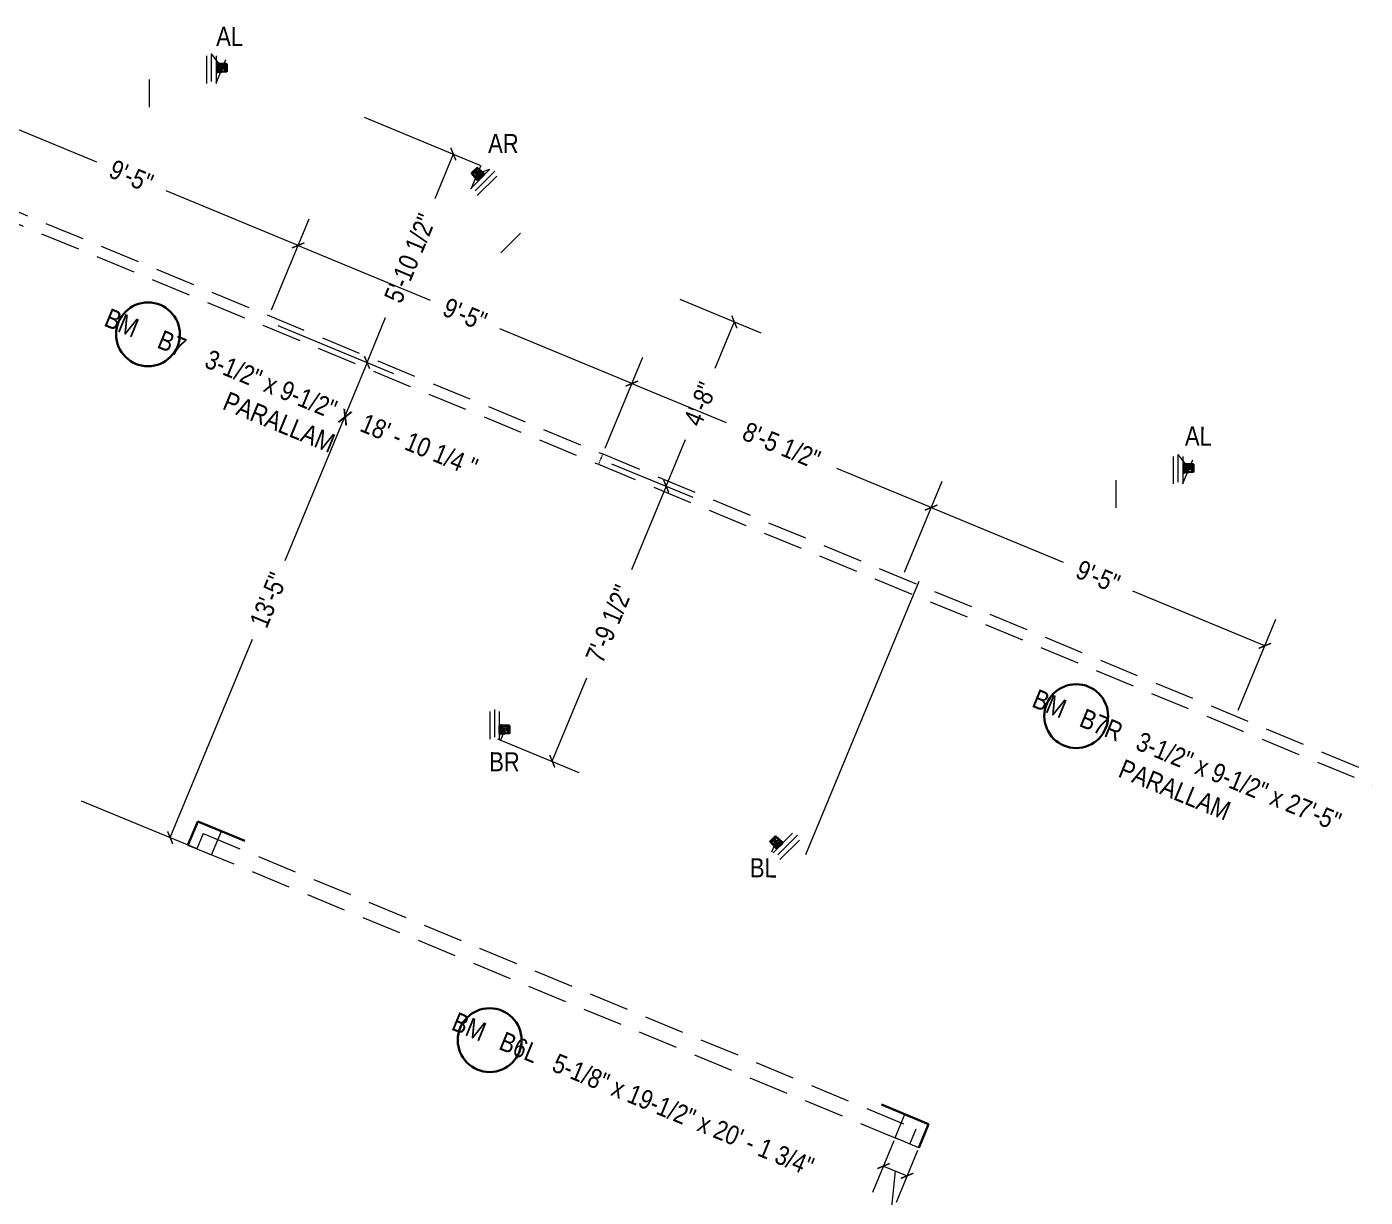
# Model space of a CAD drawing. Header units: inches. Extents: x 23376 to 25615, y 13129 to 14827.
# Drawn here: x 24204.5 to 24623.8, y 13481.9 to 13848.5 of the extents above; entities that cross this region are included whole.
import ezdxf

# ---------------------------------------------------------------- set-up
doc = ezdxf.new("R2010")
doc.units = ezdxf.units.IN
doc.header["$MEASUREMENT"] = 0
doc.linetypes.add('HIDDEN', pattern=[0.375, 0.25, -0.125])
for name, color, linetype, lineweight in [('BEAM SEAT', 7, 'Continuous', 20), ('BEAMS TEXT', 3, 'Continuous', 20), ('FLOOR BEAMS', 3, 'HIDDEN', 20), ('FOUNDATION', 7, 'Continuous', 30)]:
    doc.layers.add(name, color=color, linetype=linetype, lineweight=lineweight)
doc.layers.add('DIMENSIONS', color=3, linetype='Continuous')
doc.layers.add('DIMENSIONS @ 1', color=3, linetype='Continuous')
doc.styles.add('ARCHENTLTD', font='technical.ttf', dxfattribs={"height": 6})
doc.dimstyles.new('ARCHENTLTD', dxfattribs={"dimscale": 0.05, "dimtxt": 6, "dimasz": 3, "dimexe": 9, "dimexo": 1, "dimgap": 2.5, "dimtad": 0, "dimdec": 1, "dimzin": 1, "dimdsep": 46, "dimlunit": 4, "dimtxsty": 'ARCHENTLTD', "dimblk": 'ARCHTICK', "dimcen": 6, "dimclrd": 256, "dimclre": 256, "dimclrt": 256, "dimazin": 0, "dimtol": 1, "dimtfac": 1, "dimtdec": 1, "dimtofl": 0, "dimtmove": 1, "dimatfit": 3, "dimldrblk": 'ARCHTICK', "dimfxl": 1, "dimfrac": 2, "dimtolj": 1, "dimtzin": 0, "dimlwd": 9, "dimlwe": 9, "dimarcsym": 0})

# ---------------------------------------------------------------- blocks, each defined once
blk = doc.blocks.new('_ArchTick')
at = {"color": 0, "linetype": 'ByBlock', "const_width": 0.15}
blk.add_lwpolyline([(-0.5, -0.5), (0.5, 0.5)], dxfattribs=at)
blk = doc.blocks.new('*D18')
at = {"layer": 'DIMENSIONS', "lineweight": 9}
for p, q in [((24476.14, 13499.53), (24469.43, 13483.32)), ((24483.53, 13496.47), (24476.82, 13480.26)), ((24472.87, 13491.64), (24480.26, 13488.58)), ((24476.57, 13490.11), (24473.91, 13463.92)), ((24473.91, 13463.92), (24478.53, 13462.01))]:
    blk.add_line(p, q, dxfattribs=at)
at = {"layer": 'DIMENSIONS', "lineweight": 9, "xscale": 3, "yscale": 3, "zscale": 3}
for p, rotation in [((24472.87, 13491.64), 157.5000000000146), ((24480.26, 13488.58), 337.5000000000146)]:
    blk.add_blockref('_ArchTick', p, dxfattribs=dict(at, rotation=rotation))
at = {"layer": 'DIMENSIONS', "lineweight": 9, "insert": (24502.13, 13452.23), "char_height": 6, "attachment_point": 5, "rotation": 337.5, "style": 'ARCHENTLTD'}
blk.add_mtext('\\A1;8" (TYPICAL)', dxfattribs=at)
blk = doc.blocks.new('*D35')
at = {"layer": 'DIMENSIONS', "lineweight": 9}
for p, q in [((24387.7, 13711.65), (24413.12, 13701.12)), ((24404.8, 13704.57), (24393.97, 13678.41)), ((24369.12, 13618.42), (24379.95, 13644.57)), ((24352.01, 13625.5), (24377.43, 13614.97))]:
    blk.add_line(p, q, dxfattribs=at)
at = {"layer": 'DIMENSIONS', "lineweight": 9, "xscale": 3, "yscale": 3, "zscale": 3}
for p, rotation in [((24404.8, 13704.57), 67.50000000000009), ((24369.12, 13618.42), 247.5000000000001)]:
    blk.add_blockref('_ArchTick', p, dxfattribs=dict(at, rotation=rotation))
at = {"layer": 'DIMENSIONS', "lineweight": 9, "insert": (24386.96, 13661.49), "char_height": 6, "attachment_point": 5, "rotation": 67.5, "style": 'ARCHENTLTD'}
blk.add_mtext('\\A1;7\'-9 1/2"', dxfattribs=at)
blk = doc.blocks.new('*D36')
at = {"layer": 'DIMENSIONS', "lineweight": 9}
for p, q in [((24409.03, 13763.16), (24434.45, 13752.63)), ((24426.14, 13756.07), (24420.07, 13741.43)), ((24404.8, 13704.57), (24410.87, 13719.21)), ((24387.7, 13711.65), (24413.12, 13701.12))]:
    blk.add_line(p, q, dxfattribs=at)
at = {"layer": 'DIMENSIONS', "lineweight": 9, "xscale": 3, "yscale": 3, "zscale": 3}
for p, rotation in [((24426.14, 13756.07), 67.49999999999785), ((24404.8, 13704.57), 247.4999999999978)]:
    blk.add_blockref('_ArchTick', p, dxfattribs=dict(at, rotation=rotation))
at = {"layer": 'DIMENSIONS', "lineweight": 9, "insert": (24415.47, 13730.32), "char_height": 6, "attachment_point": 5, "rotation": 67.5, "style": 'ARCHENTLTD'}
blk.add_mtext('\\A1;4\'-8"', dxfattribs=at)
blk = doc.blocks.new('*D37')
at = {"layer": 'DIMENSIONS', "lineweight": 9}
for p, q in [((24283.18, 13754.95), (24319.4, 13739.94)), ((24311.09, 13743.38), (24285.35, 13681.24)), ((24249.43, 13594.52), (24275.17, 13656.66)), ((24221.52, 13606.08), (24257.74, 13591.07))]:
    blk.add_line(p, q, dxfattribs=at)
at = {"layer": 'DIMENSIONS', "lineweight": 9, "xscale": 3, "yscale": 3, "zscale": 3}
for p, rotation in [((24311.09, 13743.38), 67.5000000000004), ((24249.43, 13594.52), 247.5000000000005)]:
    blk.add_blockref('_ArchTick', p, dxfattribs=dict(at, rotation=rotation))
at = {"layer": 'DIMENSIONS', "lineweight": 9, "insert": (24280.26, 13668.95), "char_height": 6, "attachment_point": 5, "rotation": 67.5, "style": 'ARCHENTLTD'}
blk.add_mtext('\\A1;13\'-5"', dxfattribs=at)
blk = doc.blocks.new('*D38')
at = {"layer": 'DIMENSIONS', "lineweight": 9}
for p, q in [((24310.21, 13820.2), (24346.43, 13805.2)), ((24338.12, 13808.64), (24332.31, 13794.61)), ((24311.09, 13743.38), (24316.9, 13757.41)), ((24283.18, 13754.95), (24319.4, 13739.94))]:
    blk.add_line(p, q, dxfattribs=at)
at = {"layer": 'DIMENSIONS', "lineweight": 9, "xscale": 3, "yscale": 3, "zscale": 3}
for p, rotation in [((24338.12, 13808.64), 67.49999999999899), ((24311.09, 13743.38), 247.499999999999)]:
    blk.add_blockref('_ArchTick', p, dxfattribs=dict(at, rotation=rotation))
at = {"layer": 'DIMENSIONS', "lineweight": 9, "insert": (24324.6, 13776.01), "char_height": 6, "attachment_point": 5, "rotation": 67.5, "style": 'ARCHENTLTD'}
blk.add_mtext('\\A1;5\'-10 1/2"', dxfattribs=at)
blk = doc.blocks.new('*D41')
at = {"layer": 'DIMENSIONS', "lineweight": 9}
for p, q in [((24176.63, 13803.14), (24188.44, 13831.65)), ((24185, 13823.34), (24226.31, 13806.22)), ((24289.52, 13780.04), (24248.2, 13797.16)), ((24281.15, 13759.84), (24292.96, 13788.36))]:
    blk.add_line(p, q, dxfattribs=at)
at = {"layer": 'DIMENSIONS', "lineweight": 9, "xscale": 3, "yscale": 3, "zscale": 3}
for p, rotation in [((24185, 13823.34), 157.4999999999799), ((24289.52, 13780.04), 337.4999999999798)]:
    blk.add_blockref('_ArchTick', p, dxfattribs=dict(at, rotation=rotation))
at = {"layer": 'DIMENSIONS', "lineweight": 9, "insert": (24237.26, 13801.69), "char_height": 6, "attachment_point": 5, "rotation": 337.5, "style": 'ARCHENTLTD'}
blk.add_mtext('\\A1;9\'-5"', dxfattribs=at)
blk = doc.blocks.new('*D42')
at = {"layer": 'DIMENSIONS', "lineweight": 9}
for p, q in [((24281.15, 13759.84), (24292.96, 13788.36)), ((24289.52, 13780.04), (24330.83, 13762.93)), ((24394.04, 13736.75), (24352.72, 13753.87)), ((24385.67, 13716.55), (24397.48, 13745.07))]:
    blk.add_line(p, q, dxfattribs=at)
at = {"layer": 'DIMENSIONS', "lineweight": 9, "xscale": 3, "yscale": 3, "zscale": 3}
for p, rotation in [((24289.52, 13780.04), 157.4999999999799), ((24394.04, 13736.75), 337.4999999999798)]:
    blk.add_blockref('_ArchTick', p, dxfattribs=dict(at, rotation=rotation))
at = {"layer": 'DIMENSIONS', "lineweight": 9, "insert": (24341.78, 13758.4), "char_height": 6, "attachment_point": 5, "rotation": 337.5, "style": 'ARCHENTLTD'}
blk.add_mtext('\\A1;9\'-5"', dxfattribs=at)
blk = doc.blocks.new('*D43')
at = {"layer": 'DIMENSIONS', "lineweight": 9}
for p, q in [((24385.67, 13716.55), (24397.48, 13745.07)), ((24394.04, 13736.75), (24423.57, 13724.52)), ((24487.81, 13697.91), (24458.28, 13710.14)), ((24479.44, 13677.71), (24491.26, 13706.22))]:
    blk.add_line(p, q, dxfattribs=at)
at = {"layer": 'DIMENSIONS', "lineweight": 9, "xscale": 3, "yscale": 3, "zscale": 3}
for p, rotation in [((24394.04, 13736.75), 157.4999999999799), ((24487.81, 13697.91), 337.4999999999798)]:
    blk.add_blockref('_ArchTick', p, dxfattribs=dict(at, rotation=rotation))
at = {"layer": 'DIMENSIONS', "lineweight": 9, "insert": (24440.92, 13717.33), "char_height": 6, "attachment_point": 5, "rotation": 337.5, "style": 'ARCHENTLTD'}
blk.add_mtext('\\A1;8\'-5 1/2"', dxfattribs=at)
blk = doc.blocks.new('*D44')
at = {"layer": 'DIMENSIONS', "lineweight": 9}
for p, q in [((24479.44, 13677.71), (24491.26, 13706.22)), ((24487.81, 13697.91), (24529.13, 13680.79)), ((24592.33, 13654.61), (24551.01, 13671.73)), ((24583.96, 13634.41), (24595.78, 13662.93))]:
    blk.add_line(p, q, dxfattribs=at)
at = {"layer": 'DIMENSIONS', "lineweight": 9, "xscale": 3, "yscale": 3, "zscale": 3}
for p, rotation in [((24487.81, 13697.91), 157.4999999999799), ((24592.33, 13654.61), 337.4999999999798)]:
    blk.add_blockref('_ArchTick', p, dxfattribs=dict(at, rotation=rotation))
at = {"layer": 'DIMENSIONS', "lineweight": 9, "insert": (24540.07, 13676.26), "char_height": 6, "attachment_point": 5, "rotation": 337.5, "style": 'ARCHENTLTD'}
blk.add_mtext('\\A1;9\'-5"', dxfattribs=at)

msp = doc.modelspace()

# ---------------------------------------------------------------- linework, layer by layer
for p, q in [((24263.91649, 13836.81101), (24263.91649, 13834.56019)), ((24264.05468, 13836.81294), (24263.91848, 13836.81294)), ((24264.05468, 13836.5999), (24264.05468, 13836.81294)), ((24264.05548, 13836.59595), (24264.05548, 13834.64699)), ((24264.19447, 13836.63935), (24264.19447, 13834.64501)), ((24264.33206, 13836.74496), (24267.13717, 13836.74496)), ((24264.33346, 13836.9083), (24267.13647, 13836.9083)), ((24264.33346, 13836.34546), (24264.33346, 13836.62449)), ((24264.33346, 13834.77679), (24264.33346, 13836.35529)), ((24264.34053, 13836.63781), (24264.34053, 13836.74772)), ((24264.45626, 13836.4342), (24264.45626, 13834.82453)), ((24267.13717, 13836.90417), (24264.48369, 13837.06338)), ((24264.92593, 13836.44209), (24264.92593, 13834.82453)), ((24266.48257, 13836.4342), (24266.48257, 13834.82453)), ((24266.95225, 13836.44209), (24266.95225, 13834.82453)), ((24267.13647, 13836.9083), (24267.13647, 13836.51847)), ((24267.13647, 13836.36368), (24267.13647, 13834.95338)), ((24267.13717, 13836.56983), (24267.13717, 13834.69116)), ((24264.19533, 13834.64501), (24264.05676, 13834.64501)), ((24264.33179, 13834.39844), (24264.09226, 13834.39844)), ((24264.27644, 13834.54441), (24264.16741, 13834.54441)), ((24264.27318, 13834.54377), (24267.13717, 13834.54377)), ((24267.13717, 13834.40459), (24264.29415, 13834.22946)), ((24264.33346, 13834.61402), (24264.33346, 13834.79867)), ((24267.13647, 13834.3981), (24264.33346, 13834.3981)), ((24264.34053, 13834.61237), (24264.34053, 13834.54957)), ((24267.13647, 13834.78569), (24267.13647, 13834.3981)), ((24343.76665, 13802.64328), (24344.0423, 13802.91893)), ((24345.74868, 13800.66125), (24343.76665, 13802.64328)), ((24343.76907, 13802.64669), (24345.53279, 13800.65782)), ((24345.86517, 13800.77576), (24343.88165, 13802.75927)), ((24344.00549, 13802.88311), (24345.33391, 13804.21153)), ((24344.15175, 13803.02838), (24345.14899, 13804.02562)), ((24344.22658, 13802.84267), (24345.37037, 13803.98646)), ((24344.56427, 13802.51614), (24345.70248, 13803.65435)), ((24345.26756, 13804.14419), (24345.54163, 13804.41826)), ((24347.46328, 13802.2906), (24345.43813, 13804.31575)), ((24345.53655, 13804.41417), (24347.6707, 13802.52768)), ((24345.54163, 13804.41826), (24347.52366, 13802.43623)), ((24345.6594, 13801.40985), (24346.80319, 13802.55364)), ((24345.99709, 13801.08332), (24347.1353, 13802.22153)), ((24346.03713, 13800.75315), (24347.44735, 13802.16336)), ((24346.11232, 13800.4352), (24347.70389, 13802.02677)), ((24347.25589, 13802.16846), (24346.13971, 13801.05229)), ((24346.1661, 13800.68555), (24347.54423, 13802.06368)), ((24347.37098, 13802.28355), (24347.24041, 13802.15299)), ((24347.36715, 13802.28972), (24347.41156, 13802.33412)), ((24347.44674, 13802.16396), (24347.54473, 13802.06598)), ((24347.46052, 13802.29245), (24347.53762, 13802.21535)), ((24347.5246, 13802.43481), (24347.69398, 13802.26544)), ((24345.93494, 13800.85751), (24345.85723, 13800.77979)), ((24346.14666, 13801.05924), (24345.94936, 13800.86194)), ((24346.16388, 13800.6822), (24346.01323, 13800.53155)), ((24346.01323, 13800.53155), (24346.10954, 13800.43524)), ((24566.7314, 13711.38096), (24566.7314, 13709.13015)), ((24566.8696, 13711.3829), (24566.73339, 13711.3829)), ((24566.8696, 13711.16985), (24566.8696, 13711.3829)), ((24566.8704, 13711.16591), (24566.8704, 13709.21694)), ((24567.01025, 13709.21497), (24566.87167, 13709.21497)), ((24567.09135, 13709.11437), (24566.98232, 13709.11437)), ((24567.00939, 13711.20931), (24567.00939, 13709.21497)), ((24567.0881, 13709.11373), (24569.95209, 13709.11373)), ((24567.14698, 13711.31492), (24569.95209, 13711.31492)), ((24567.14838, 13711.47825), (24569.95139, 13711.47825)), ((24567.14838, 13710.91542), (24567.14838, 13711.19444)), ((24567.14838, 13709.34674), (24567.14838, 13710.92525)), ((24567.14838, 13709.18398), (24567.14838, 13709.36863)), ((24567.15544, 13711.20777), (24567.15544, 13711.31768)), ((24567.15544, 13709.18233), (24567.15544, 13709.11952)), ((24567.27117, 13711.00415), (24567.27117, 13709.39448)), ((24569.95209, 13711.47413), (24567.2986, 13711.63334)), ((24567.74085, 13711.01204), (24567.74085, 13709.39448)), ((24569.29749, 13711.00415), (24569.29749, 13709.39448)), ((24569.76716, 13711.01204), (24569.76716, 13709.39448)), ((24569.95139, 13711.47825), (24569.95139, 13711.08843)), ((24569.95139, 13710.93364), (24569.95139, 13709.52333)), ((24569.95139, 13709.35564), (24569.95139, 13708.96806)), ((24569.95209, 13711.13979), (24569.95209, 13709.26112)), ((24567.14671, 13708.96839), (24566.90717, 13708.96839)), ((24569.95209, 13708.97454), (24567.10907, 13708.79941)), ((24569.95139, 13708.96806), (24567.14838, 13708.96806)), ((24352.51452, 13629.52831), (24352.51452, 13627.2775)), ((24352.65271, 13629.53025), (24352.51651, 13629.53025)), ((24352.65271, 13629.3172), (24352.65271, 13629.53025)), ((24352.93009, 13629.46227), (24355.73521, 13629.46227)), ((24352.93149, 13629.6256), (24355.7345, 13629.6256)), ((24352.93856, 13629.35512), (24352.93856, 13629.46503)), ((24355.73521, 13629.62148), (24353.08172, 13629.78069)), ((24355.7345, 13629.6256), (24355.7345, 13629.23578)), ((24352.65351, 13629.31326), (24352.65351, 13627.36429)), ((24352.79336, 13627.36231), (24352.65479, 13627.36231)), ((24352.92982, 13627.11574), (24352.69029, 13627.11574)), ((24352.87447, 13627.26171), (24352.76544, 13627.26171)), ((24352.7925, 13629.35666), (24352.7925, 13627.36231)), ((24352.87121, 13627.26108), (24355.73521, 13627.26108)), ((24355.73521, 13627.12189), (24352.89218, 13626.94676)), ((24352.93149, 13629.06277), (24352.93149, 13629.34179)), ((24352.93149, 13627.49409), (24352.93149, 13629.0726)), ((24352.93149, 13627.33133), (24352.93149, 13627.51598)), ((24355.7345, 13627.11541), (24352.93149, 13627.11541)), ((24352.93856, 13627.32968), (24352.93856, 13627.26687)), ((24353.05429, 13629.1515), (24353.05429, 13627.54183)), ((24353.52396, 13629.15939), (24353.52396, 13627.54183)), ((24355.0806, 13629.1515), (24355.0806, 13627.54183)), ((24355.55028, 13629.15939), (24355.55028, 13627.54183)), ((24355.7345, 13629.08099), (24355.7345, 13627.67068)), ((24355.7345, 13627.50299), (24355.7345, 13627.11541)), ((24355.73521, 13629.28714), (24355.73521, 13627.40847)), ((24437.24675, 13593.28312), (24437.52239, 13593.55877)), ((24439.22877, 13591.30109), (24437.24675, 13593.28312)), ((24437.24917, 13593.28653), (24439.01289, 13591.29766)), ((24439.34526, 13591.41559), (24437.36175, 13593.39911)), ((24437.48558, 13593.52295), (24438.814, 13594.85136)), ((24437.63185, 13593.66822), (24438.62908, 13594.66546)), ((24437.70667, 13593.48251), (24438.85046, 13594.6263)), ((24438.04436, 13593.15598), (24439.18257, 13594.29419)), ((24438.74766, 13594.78403), (24439.02172, 13595.0581)), ((24440.94337, 13592.93044), (24438.91822, 13594.95559)), ((24439.01664, 13595.05401), (24441.1508, 13593.16752)), ((24439.02172, 13595.0581), (24441.00375, 13593.07607)), ((24439.13949, 13592.04969), (24440.28328, 13593.19348)), ((24439.47718, 13591.72316), (24440.61539, 13592.86137)), ((24439.51723, 13591.39298), (24440.92744, 13592.8032)), ((24439.59242, 13591.07504), (24441.18398, 13592.66661)), ((24440.73598, 13592.8083), (24439.61981, 13591.69213)), ((24439.6462, 13591.32539), (24441.02432, 13592.70352)), ((24440.85107, 13592.92339), (24440.7205, 13592.79282)), ((24440.84724, 13592.92955), (24440.89165, 13592.97396)), ((24440.92683, 13592.8038), (24441.02482, 13592.70582)), ((24440.94062, 13592.93229), (24441.01771, 13592.85519)), ((24441.0047, 13593.07465), (24441.17407, 13592.90527)), ((24439.41504, 13591.49735), (24439.33732, 13591.41963)), ((24439.62676, 13591.69908), (24439.42946, 13591.50178)), ((24439.64397, 13591.32204), (24439.49333, 13591.17139)), ((24439.49333, 13591.17139), (24439.58964, 13591.07508))]:
    msp.add_line(p, q)
for centre in [(24265.73462, 13835.64642), (24345.6502, 13802.5443), (24568.54953, 13710.21637), (24354.33265, 13628.36372), (24439.13029, 13593.18414)]:
    msp.add_circle(centre, 0.42938)
for centre, radius, start, end in [((24264.45931, 13836.51417), 0.41361, 107.9574995, 168.0371623), ((24264.43149, 13836.70232), 0.36481, 81.7736503, 180.8043792), ((24264.32079, 13836.62053), 0.12913, 85.3407127, 167.9577823), ((24264.2626, 13836.61348), 0.07342, 8.6253161, 158.0658338), ((24264.31703, 13836.43814), 0.09234, 280.6766562, 79.3233438), ((24264.31703, 13834.86792), 0.09234, 280.6766562, 79.3233438), ((24264.69109, 13836.40116), 0.23838, 9.8865312, 170.1134688), ((24265.70619, 13836.79874), 0.15198, 200.7209144, 339.2790856), ((24266.71741, 13836.40116), 0.23838, 9.8865312, 170.1134688), ((24267.12767, 13834.86849), 0.08503, 83.8611199, 276.1388801), ((24267.12294, 13836.44096), 0.08011, 80.0605185, 279.9394815), ((24264.11182, 13834.59218), 0.19473, 173.1441424, 264.2359446), ((24264.26375, 13834.55887), 0.33081, 184.6665913, 275.2728902), ((24264.17272, 13834.66233), 0.11803, 179.7845666, 267.4210714), ((24264.26573, 13834.61162), 0.06774, 263.8966452, 2.0291008), ((24264.69109, 13834.85403), 0.23485, 179.4979927, 0.5020073), ((24265.71295, 13834.50413), 0.16042, 15.825352, 158.1641092), ((24266.71741, 13834.85403), 0.23485, 179.4979927, 0.5020073), ((24344.10668, 13802.96417), 0.08011, 215.0605185, 54.9394815), ((24344.42158, 13802.70556), 0.23838, 144.8865312, 305.1134688), ((24344.85549, 13801.70939), 0.15198, 335.7209144, 114.2790856), ((24345.21524, 13804.07942), 0.08503, 218.8611199, 51.1388801), ((24345.51556, 13803.79955), 0.23485, 314.4979927, 135.5020073), ((24345.8544, 13801.27274), 0.23838, 144.8865312, 305.1134688), ((24346.47324, 13803.3367), 0.16042, 150.825352, 293.1641092), ((24346.94838, 13802.36672), 0.23485, 314.4979927, 135.5020073), ((24347.20306, 13802.0924), 0.09234, 55.6766562, 214.3233438), ((24347.42057, 13802.23735), 0.06774, 38.8966452, 137.0291008), ((24347.45049, 13802.13573), 0.11803, 314.7845666, 42.4210714), ((24347.54315, 13802.14227), 0.19473, 308.1441424, 39.2359446), ((24347.45927, 13802.27326), 0.33081, 319.6665913, 50.2728902), ((24345.82501, 13800.87622), 0.36481, 216.7736503, 315.8043792), ((24345.93838, 13801.02894), 0.41361, 242.9574995, 303.0371623), ((24345.96113, 13800.85578), 0.12913, 220.3407127, 302.9577823), ((24346.00726, 13800.81962), 0.07342, 143.6253161, 293.0658338), ((24346.09275, 13800.98209), 0.09234, 55.6766562, 214.3233438), ((24566.92673, 13709.16214), 0.19473, 173.1441424, 264.2359446), ((24567.07867, 13709.12882), 0.33081, 184.6665913, 275.2728902), ((24567.27423, 13711.08412), 0.41361, 107.9574995, 168.0371623), ((24566.98763, 13709.23228), 0.11803, 179.7845666, 267.4210714), ((24567.2464, 13711.27228), 0.36481, 81.7736503, 180.8043792), ((24567.1357, 13711.19048), 0.12913, 85.3407127, 167.9577823), ((24567.07752, 13711.18343), 0.07342, 8.6253161, 158.0658338), ((24567.08064, 13709.18158), 0.06774, 263.8966452, 2.0291008), ((24567.13195, 13711.0081), 0.09234, 280.6766562, 79.3233438), ((24567.13195, 13709.43788), 0.09234, 280.6766562, 79.3233438), ((24567.50601, 13709.42399), 0.23485, 179.4979927, 0.5020073), ((24567.50601, 13710.97111), 0.23838, 9.8865312, 170.1134688), ((24568.5211, 13711.36869), 0.15198, 200.7209144, 339.2790856), ((24568.52786, 13709.07408), 0.16042, 15.825352, 158.1641092), ((24569.53232, 13709.42399), 0.23485, 179.4979927, 0.5020073), ((24569.53232, 13710.97111), 0.23838, 9.8865312, 170.1134688), ((24569.94258, 13709.43844), 0.08503, 83.8611199, 276.1388801), ((24569.93785, 13711.01092), 0.08011, 80.0605185, 279.9394815), ((24353.05734, 13629.23147), 0.41361, 107.9574995, 168.0371623), ((24353.02952, 13629.41963), 0.36481, 81.7736503, 180.8043792), ((24352.91882, 13629.33783), 0.12913, 85.3407127, 167.9577823), ((24354.30422, 13629.51604), 0.15198, 200.7209144, 339.2790856), ((24352.70985, 13627.30948), 0.19473, 173.1441424, 264.2359446), ((24352.86178, 13627.27617), 0.33081, 184.6665913, 275.2728902), ((24352.77075, 13627.37963), 0.11803, 179.7845666, 267.4210714), ((24352.86063, 13629.33078), 0.07342, 8.6253161, 158.0658338), ((24352.86376, 13627.32893), 0.06774, 263.8966452, 2.0291008), ((24352.91506, 13629.15545), 0.09234, 280.6766562, 79.3233438), ((24352.91506, 13627.58523), 0.09234, 280.6766562, 79.3233438), ((24353.28912, 13627.57133), 0.23485, 179.4979927, 0.5020073), ((24353.28912, 13629.11846), 0.23838, 9.8865312, 170.1134688), ((24354.31098, 13627.22143), 0.16042, 15.825352, 158.1641092), ((24355.31544, 13627.57133), 0.23485, 179.4979927, 0.5020073), ((24355.31544, 13629.11846), 0.23838, 9.8865312, 170.1134688), ((24355.7257, 13627.58579), 0.08503, 83.8611199, 276.1388801), ((24355.72097, 13629.15827), 0.08011, 80.0605185, 279.9394815), ((24437.58678, 13593.604), 0.08011, 215.0605185, 54.9394815), ((24437.90167, 13593.3454), 0.23838, 144.8865312, 305.1134688), ((24438.33558, 13592.34923), 0.15198, 335.7209144, 114.2790856), ((24438.69534, 13594.71926), 0.08503, 218.8611199, 51.1388801), ((24438.99566, 13594.43938), 0.23485, 314.4979927, 135.5020073), ((24439.33449, 13591.91258), 0.23838, 144.8865312, 305.1134688), ((24439.57284, 13591.62192), 0.09234, 55.6766562, 214.3233438), ((24439.95333, 13593.97654), 0.16042, 150.825352, 293.1641092), ((24440.42848, 13593.00656), 0.23485, 314.4979927, 135.5020073), ((24440.68315, 13592.73224), 0.09234, 55.6766562, 214.3233438), ((24440.90066, 13592.87719), 0.06774, 38.8966452, 137.0291008), ((24440.93058, 13592.77557), 0.11803, 314.7845666, 42.4210714), ((24441.02324, 13592.7821), 0.19473, 308.1441424, 39.2359446), ((24440.93936, 13592.9131), 0.33081, 319.6665913, 50.2728902), ((24439.30511, 13591.51605), 0.36481, 216.7736503, 315.8043792), ((24439.41848, 13591.66877), 0.41361, 242.9574995, 303.0371623), ((24439.44122, 13591.49561), 0.12913, 220.3407127, 302.9577823), ((24439.48735, 13591.45945), 0.07342, 143.6253161, 293.0658338)]:
    msp.add_arc(centre, radius, start, end)
at = {"layer": 'BEAM SEAT', "lineweight": 30}
for p, q in [((24258.069, 13599.59725), (24255.00753, 13592.20621)), ((24272.85107, 13593.47431), (24258.069, 13599.59725)), ((24472.19148, 13510.90481), (24486.97355, 13504.78188)), ((24486.97355, 13504.78188), (24483.91209, 13497.39084))]:
    msp.add_line(p, q, dxfattribs=at)
at = {"layer": 'BEAM SEAT', "lineweight": 9}
for p, q in [((24262.39857, 13589.14475), (24265.46004, 13596.53578)), ((24255.00753, 13592.20621), (24262.39857, 13589.14475)), ((24476.52105, 13500.45231), (24479.58252, 13507.84335)), ((24483.91209, 13497.39084), (24476.52105, 13500.45231))]:
    msp.add_line(p, q, dxfattribs=at)
at = {"layer": 'BEAMS TEXT', "linetype": 'Continuous', "lineweight": 30, "ltscale": 75}
for centre in [(24242.48914, 13752.17114), (24533.22559, 13632.58303), (24349.50608, 13531.09081)]:
    msp.add_circle(centre, 10, dxfattribs=at)
at = {"layer": 'FLOOR BEAMS', "lineweight": 9, "ltscale": 50}
for p, q in [((24174.52748, 13798.05625), (24383.56865, 13711.46856)), ((24175.86412, 13801.29097), (24384.90526, 13714.70329)), ((24384.90526, 13714.70329), (24688.58243, 13588.91609)), ((24383.56865, 13711.46856), (24687.24581, 13585.68136)), ((24259.74042, 13595.79304), (24257.77917, 13591.05816)), ((24481.14045, 13498.53889), (24483.1017, 13503.27378))]:
    msp.add_line(p, q, dxfattribs=at)
at = {"layer": 'FLOOR BEAMS', "lineweight": 9}
msp.add_line((24384.90526, 13714.70329), (24383.56865, 13711.46856), dxfattribs=at)
at = {"layer": 'FLOOR BEAMS', "ltscale": 50}
for p, q in [((24259.74042, 13595.79304), (24483.1017, 13503.27378)), ((24257.77917, 13591.05816), (24481.14045, 13498.53889))]:
    msp.add_line(p, q, dxfattribs=at)
at = {"layer": 'FOUNDATION', "lineweight": 9}
for p, q in [((24260.89857, 13830.72438), (24260.89857, 13839.38351)), ((24262.39857, 13831.3457), (24262.39857, 13840.00483)), ((24262.39857, 13831.3457), (24262.39857, 13840.00483)), ((24263.89857, 13830.72438), (24263.89857, 13839.38351)), ((24242.95397, 13823.29148), (24242.95397, 13831.95062)), ((24343.46807, 13797.76561), (24349.591, 13803.88855)), ((24351.091, 13803.26722), (24344.96807, 13797.14429)), ((24344.96807, 13797.14429), (24351.091, 13803.26722)), ((24345.58939, 13795.64429), (24351.71232, 13801.76722)), ((24353.02229, 13777.69969), (24359.14522, 13783.82263)), ((24563.71348, 13705.29433), (24563.71348, 13713.95347)), ((24565.21348, 13705.91565), (24565.21348, 13714.57479)), ((24566.71348, 13705.29433), (24566.71348, 13713.95347)), ((24545.76889, 13697.86144), (24545.76889, 13706.52057)), ((24483.91209, 13674.77571), (24448.44258, 13589.14475)), ((24349.53067, 13633.98116), (24349.52997, 13625.32201)), ((24351.03067, 13634.60221), (24351.03001, 13625.94335)), ((24352.53062, 13633.98091), (24352.52997, 13625.32205)), ((24438.28344, 13589.76607), (24444.40637, 13595.889)), ((24439.78344, 13589.14475), (24445.90637, 13595.26768)), ((24440.40476, 13587.64475), (24446.52769, 13593.76768))]:
    msp.add_line(p, q, dxfattribs=at)
at = {"layer": 'FOUNDATION', "color": 6, "lineweight": 9}
for p, q in [((24265.73462, 13835.64642), (24262.39857, 13840.00483)), ((24266.787, 13838.18709), (24263.72553, 13830.79605)), ((24346.70258, 13805.08497), (24343.64111, 13797.69393)), ((24345.6502, 13802.5443), (24349.591, 13803.88855)), ((24568.54953, 13710.21637), (24565.21348, 13714.57479)), ((24569.60191, 13712.75704), (24566.54044, 13705.36601)), ((24352.99326, 13625.13014), (24354.33265, 13628.36372)), ((24439.13029, 13593.18414), (24437.7978, 13589.96722))]:
    msp.add_line(p, q, dxfattribs=at)

# ---------------------------------------------------------------- texts
at = {"layer": 'BEAMS TEXT', "linetype": 'Continuous', "lineweight": 9, "char_height": 6, "attachment_point": 5, "style": 'ARCHENTLTD'}
for s, insert, rotation in [('AL \\P\\P  ', (24268.01597, 13835.5055), 359.6375), ('AR \\P\\P  ', (24353.75417, 13801.95489), 359.6375), ('BM    B7    3-1/2" x 9-1/2" x  18\' - 10 1/4 "\\PPARALLAM \\P\\P  ', (24281.67228, 13720.06174), 337.6375), ('AL \\P\\P  ', (24571.43822, 13710.29467), 359.6375), ('BM   B7R   3-1/2" x 9-1/2" x 27\'-5" \\PPARALLAM\\P\\P  ', (24562.19917, 13604.90949), 337.6375), ('BR \\P\\P  ', (24354.08872, 13608.2639), 359.6375), ('BL \\P\\P  ', (24435.16583, 13575.04096), 359.6375), ('BM   B6L   5-1/8" x 19-1/2" x 20\' - 1 3/4" \\P\\P  ', (24390.60765, 13504.88652), 337.6375)]:
    msp.add_mtext(s, dxfattribs=dict(at, insert=insert, rotation=rotation))

# ---------------------------------------------------------------- dimensions: what is measured, and where the dimension line sits
at = {"layer": 'DIMENSIONS', "lineweight": 9}
for base, p1, p2, picture, middle in [((24289.5172, 13780.04494), (24176.2468, 13802.21485), (24280.76737, 13758.92101), '*D41', (24237.25691, 13801.69186)), ((24394.03777, 13736.75111), (24280.76737, 13758.92101), (24385.28795, 13715.62717), '*D42', (24341.77748, 13758.39803)), ((24592.33211, 13654.6149), (24479.06172, 13676.7848), (24583.58229, 13633.49096), '*D44', (24540.07182, 13676.26182))]:
    dim = msp.add_linear_dim(base=base, p1=p1, p2=p2, angle=157.5, dimstyle='ARCHENTLTD', override={"dimscale": 1, "dimtol": 0, "dimtix": 0, "dimtofl": 0, "dimtmove": 1, "dimatfit": 3}, dxfattribs=at)
    dim.commit()
    dim.dimension.update_dxf_attribs({"geometry": picture, "text_midpoint": middle})
for p1, p2, distance, picture, middle in [((24282.25566, 13755.32796), (24309.28546, 13820.58365), -31.20894, '*D38', (24324.60386, 13776.01266)), ((24386.7762345988, 13712.0341210043), (24408.1108359531, 13763.5404049418), -19.5124820374, '*D36', (24415.4707180588, 13730.320159373)), ((24282.25566, 13755.32796), (24220.59302, 13606.46117), 31.20894, '*D37', (24280.25764, 13668.95142)), ((24386.776235, 13712.034121), (24351.091005, 13625.882355), 19.512482, '*D35', (24386.960802, 13661.491134))]:
    dim = msp.add_aligned_dim(p1=p1, p2=p2, distance=distance, dimstyle='ARCHENTLTD', override={"dimscale": 1, "dimtol": 0, "dimtix": 0, "dimtofl": 0, "dimtmove": 1, "dimatfit": 3}, dxfattribs=at)
    dim.commit()
    dim.dimension.update_dxf_attribs({"geometry": picture, "text_midpoint": middle})
dim = msp.add_linear_dim(base=(24487.81154, 13697.90874), p1=(24385.28795, 13715.62717), p2=(24479.06172, 13676.7848), angle=157.5, dimstyle='ARCHENTLTD', override={"dimscale": 1, "dimtol": 0, "dimtix": 0, "dimtofl": 0, "dimtmove": 1, "dimatfit": 3}, dxfattribs=at)
dim.commit()
dim.dimension.update_dxf_attribs({"geometry": '*D43', "text_midpoint": (24440.92465, 13717.32992), "dimtype": 160})
at = {"layer": 'DIMENSIONS @ 1', "lineweight": 9}
dim = msp.add_aligned_dim(p1=(24476.52105, 13500.45231), p2=(24483.91209, 13497.39084), distance=-9.53924, text='8" (TYPICAL)', dimstyle='ARCHENTLTD', override={"dimscale": 1, "dimtol": 0, "dimtix": 0, "dimtofl": 0, "dimtmove": 1, "dimatfit": 3}, dxfattribs=at)
dim.commit()
dim.dimension.update_dxf_attribs({"geometry": '*D18', "text_midpoint": (24480.83495, 13461.05253)})

doc.saveas('drawing.dxf')
